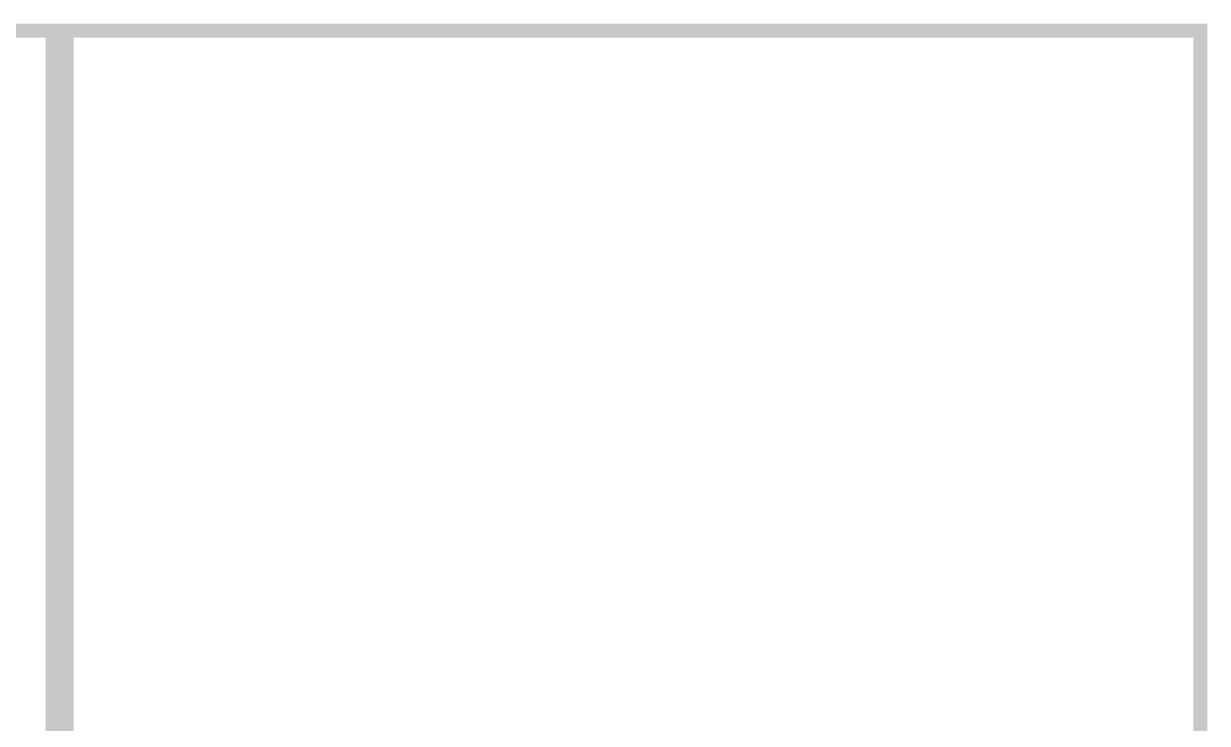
# Model space of a CAD drawing. Extents: x -40166 to 40284, y -45890 to 44060.
# Drawn here: x 7829 to 16209, y 39102 to 44060 of the extents above; entities that cross this region are included whole.
import ezdxf

# ---------------------------------------------------------------- set-up
doc = ezdxf.new("R2010")
doc.units = 0
doc.layers.add('L1D0_square', color=2, linetype='CONTINUOUS')

# ---------------------------------------------------------------- blocks, each defined once
blk = doc.blocks.new('device')
at = {"layer": 'L1D0_square'}
for points in [[(-4125, 8975), (-4125, 9075), (4100, 8975), (4100, 9075)], [(-4125, -9075), (-4125, 8975), (-4025, -9075), (-4025, 8975)], [(4000, -8975), (4000, 8975), (4100, -8975), (4100, 8975)]]:
    blk.add_solid(points, dxfattribs=at)

msp = doc.modelspace()

# ---------------------------------------------------------------- block references
for p in [(4084, 34985), (12109, 34985), (12109, 34985)]:
    msp.add_blockref('device', p)

doc.saveas('drawing.dxf')
